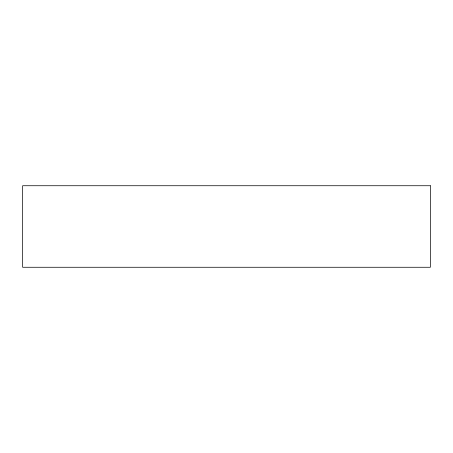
<?xml version="1.0" encoding="UTF-8"?>
<svg xmlns="http://www.w3.org/2000/svg" width="453" height="453" viewBox="0 0 453 453"><rect width="100%" height="100%" fill="white"/><g stroke="black" fill="none" stroke-linecap="round" stroke-linejoin="round"><path stroke-width="0.68" d="M430.35 185.73L22.65 185.73L22.65 267.27L430.35 267.27L430.35 185.73"/></g></svg>
